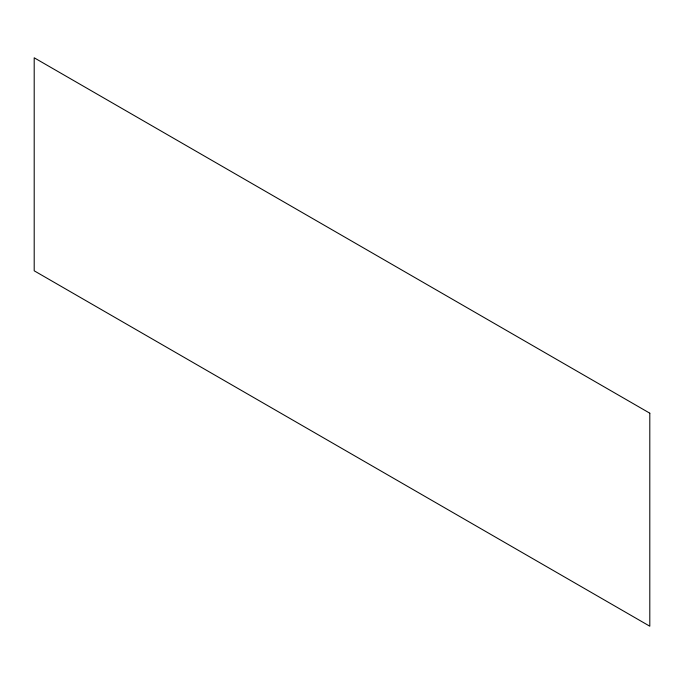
<?xml version="1.0" encoding="UTF-8"?>
<svg xmlns="http://www.w3.org/2000/svg" width="684" height="684" viewBox="0 0 684 684"><rect width="100%" height="100%" fill="white"/><g stroke="black" fill="none" stroke-linecap="round" stroke-linejoin="round"><path stroke-width="1.03" d="M649.8 413.196L34.2 57.789L34.2 270.804L649.8 626.211L649.8 413.196"/></g></svg>
